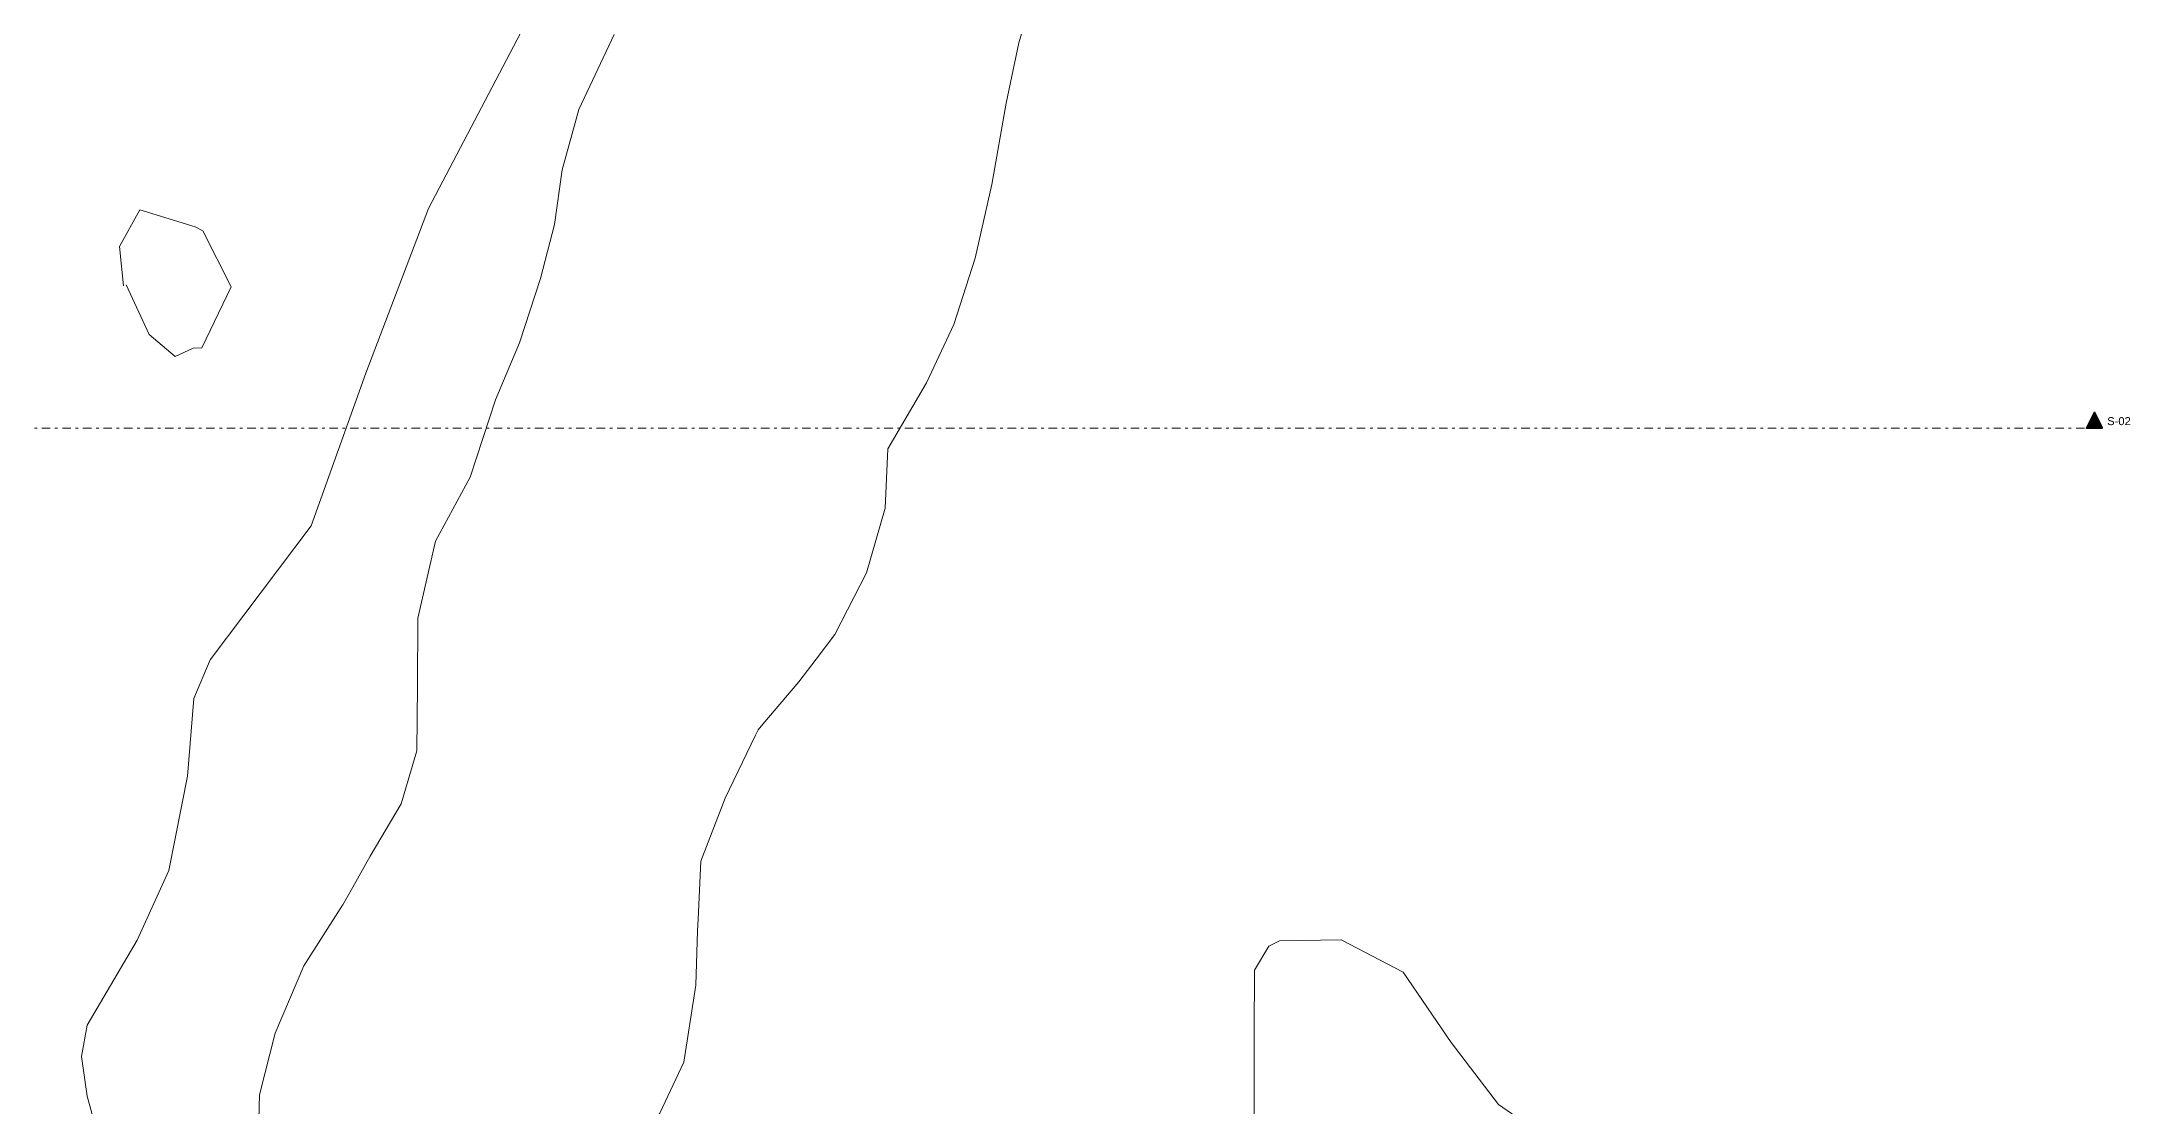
# Model space of a CAD drawing. Header units: metres. Extents: x -436 to 259, y -222 to 285.
# Drawn here: x 91.1 to 169.4, y 7.8 to 47.7 of the extents above; entities that cross this region are included whole.
import ezdxf

# ---------------------------------------------------------------- set-up
doc = ezdxf.new("R2010")
doc.units = ezdxf.units.M
doc.header["$MEASUREMENT"] = 0
doc.linetypes.add('Punto & Rayas', pattern=[0.670278, 0.3175, -0.176389, 0, -0.176389])
doc.layers.add('Marcador - Secciones', color=7, linetype='Continuous')
doc.layers.add('Nuevo_Estructura - Carga', color=7, linetype='Continuous')
for name, color, linetype, lineweight, true_color in [('Marcador - Secciones_Pluma_Nº__25', 7, 'Continuous', 35, 0x40a5ff), ('Marcador - Secciones_Pluma_Nº__85', 7, 'Continuous', 20, 0x80c2ff), ('Nuevo_Estructura - Carga_Pluma_Nº__89', 7, 'Continuous', 20, 0x71cebe)]:
    doc.layers.add(name, color=color, linetype=linetype, lineweight=lineweight, true_color=true_color)
doc.styles.add('Estilo_Generado_1', font='arial.ttf')

# ---------------------------------------------------------------- blocks, each defined once
blk = doc.blocks.new('Forma_1')
at = {"layer": 'Nuevo_Estructura - Carga_Pluma_Nº__89', "color": 123, "linetype": 'Continuous', "lineweight": 20, "true_color": 0x71cebe, "flags": 128}
for points in [[(99.197, 5.426), (99.277, 8.196), (99.867, 10.506), (100.937, 13.026), (102.387, 15.3), (102.397, 15.316), (102.56, 15.604), (102.769, 15.973), (103.427, 17.136), (104.587, 19.096), (105.167, 21.086), (105.197, 23.516), (105.207, 26.056), (105.867, 28.946), (107.167, 31.346), (108.127, 34.236), (109.017, 36.376), (109.807, 38.786), (110.327, 40.816), (110.617, 42.866), (111.247, 45.126), (112.567, 47.936)], [(96.817, -23.114), (96.457, -21.264), (96.097, -18.794), (95.847, -16.094), (95.687, -13.504), (95.677, -11.174), (95.357, -8.714), (94.717, -6.334), (94.567, -3.094), (94.647, -0.364), (94.237, 2.966), (92.817, 8.146), (92.597, 9.626), (92.817, 10.806), (94.687, 13.996), (95.877, 16.606), (96.577, 20.136), (96.817, 23.046), (97.427, 24.496), (101.217, 29.516), (103.257, 35.246), (105.607, 41.416), (110.257, 50.286)], [(150.227, 63.886), (149.967, 63.536), (149.017, 62.986), (146.727, 62.236), (144.227, 62.056), (142.627, 61.986), (140.497, 61.406), (138.367, 60.526), (136.007, 59.586), (135.297, 59.166), (134.477, 58.336), (133.037, 56.706), (130.947, 53.866), (129.437, 51.676), (128.347, 49.686), (127.737, 47.626), (127.267, 45.366), (126.727, 42.316), (126.097, 39.546), (125.297, 37.066), (124.277, 34.876), (122.827, 32.406)], [(94.787, 41.366), (94.027, 39.986)], [(97.147, 40.576), (96.867, 40.726), (94.787, 41.366)], [(94.027, 39.986), (94.177, 38.516)], [(98.207, 38.476), (97.147, 40.576)], [(94.277, 38.556), (95.137, 36.696), (96.107, 35.866)], [(97.117, 36.196), (98.207, 38.476)], [(96.107, 35.866), (96.787, 36.176), (97.117, 36.196)], [(122.827, 32.406), (122.727, 30.186), (122.027, 27.756), (120.847, 25.446), (120.147, 24.528), (119.497, 23.676), (118.146, 22.087), (117.967, 21.876), (117.87, 21.675), (116.727, 19.316), (115.817, 16.956), (115.717, 14.783), (115.697, 14.346), (115.637, 12.306), (115.187, 9.416), (114.287, 7.506), (112.087, 4.146), (111.357, 2.926), (110.797, 1.246), (110.807, -1.344), (111.407, -3.754), (111.607, -4.054)], [(137.107, 13.766), (136.577, 12.866)], [(137.507, 13.966), (137.107, 13.766)], [(139.817, 14.006), (137.507, 13.966)], [(142.147, 12.796), (139.817, 14.006)], [(136.577, 12.866), (136.567, 10.506), (136.557, 8.446), (136.547, 5.646), (136.547, 3.196), (136.537, 0.956), (136.737, -1.244), (137.697, -4.584), (138.917, -6.254)], [(166.917, -15.544), (166.717, -13.304), (166.147, -10.734), (164.677, -8.184), (163.507, -6.394), (162.287, -3.754), (161.017, -1.954), (158.687, -0.184), (156.407, 1.116), (154.417, 2.396), (152.527, 4.026), (150.447, 5.136), (147.867, 6.346), (145.717, 7.836), (143.947, 10.156), (142.147, 12.796)]]:
    blk.add_lwpolyline(points, dxfattribs=at)
blk = doc.blocks.new('Plano de Corte_1', base_point=(-434.516, 33.177))
at = {"layer": 'Marcador - Secciones_Pluma_Nº__25', "linetype": 'Continuous', "lineweight": 35, "true_color": 0x40a5ff}
blk.add_hatch(color=161, dxfattribs=at).paths.add_polyline_path([(168.359, 33.177), (168.059, 33.777), (167.759, 33.177)])
at = {"layer": 'Marcador - Secciones_Pluma_Nº__25', "color": 161, "linetype": 'Continuous', "lineweight": 35, "true_color": 0x40a5ff, "flags": 128}
blk.add_lwpolyline([(168.359, 33.177), (167.759, 33.177), (168.059, 33.777)], close=True, dxfattribs=at)
at = {"layer": 'Marcador - Secciones_Pluma_Nº__85', "color": 151, "linetype": 'Punto & Rayas', "lineweight": 20, "true_color": 0x80c2ff}
blk.add_line((-434.216, 33.177), (167.759, 33.177), dxfattribs=at)
at = {"layer": 'Marcador - Secciones_Pluma_Nº__25', "color": 161, "lineweight": 35, "true_color": 0x40a5ff, "insert": (168.539, 33.29), "char_height": 0.3, "attachment_point": 7, "style": 'Estilo_Generado_1'}
blk.add_mtext('\\A1;{\\pql;\\pt0;\\fArial|b0|i0|c0|p0;\\W1.000000;S-02}', dxfattribs=at)

msp = doc.modelspace()

# ---------------------------------------------------------------- block references
at = {"layer": 'Marcador - Secciones', "color": 151, "lineweight": 20, "true_color": 0x80c2ff}
msp.add_blockref('Plano de Corte_1', (-434.516, 33.177), dxfattribs=at)
at = {"layer": 'Nuevo_Estructura - Carga', "linetype": 'Continuous', "lineweight": 0}
msp.add_blockref('Forma_1', (0, 0), dxfattribs=at)

doc.saveas('drawing.dxf')
